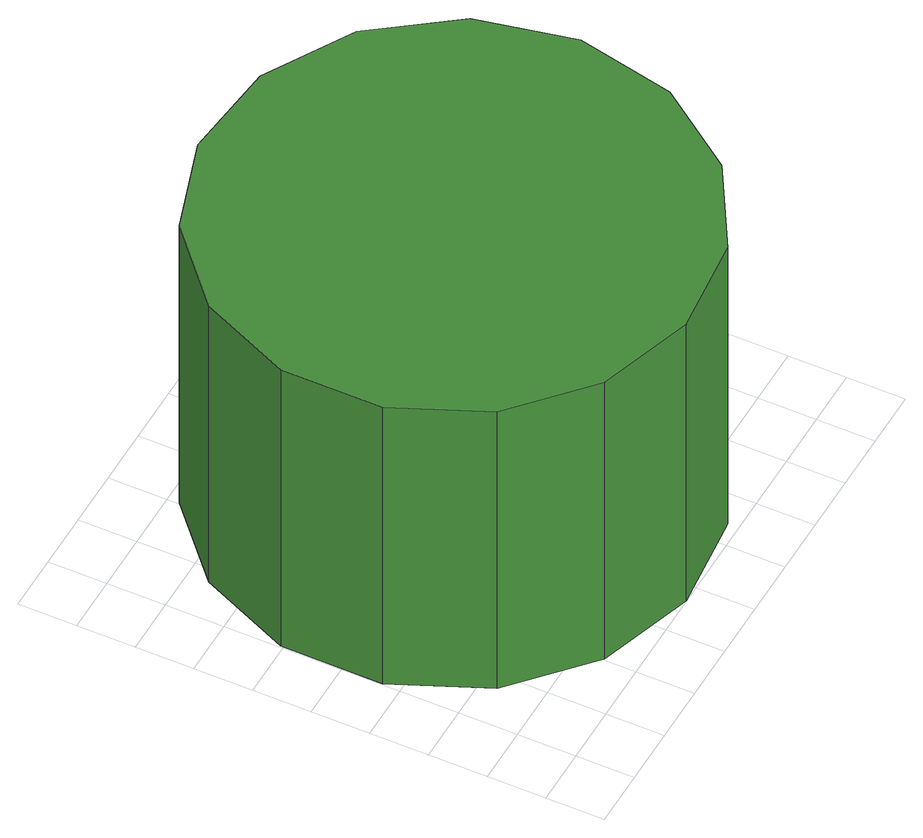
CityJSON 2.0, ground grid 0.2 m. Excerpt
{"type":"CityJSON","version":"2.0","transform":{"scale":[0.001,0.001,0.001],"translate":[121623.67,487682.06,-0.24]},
"CityObjects":{
"tree1":{"type":"SolitaryVegetationObject","attributes":{"function":"something"},"geometry":[{"type":"MultiSurface","lod":"1","boundaries":[[[0,1,2,3,4,5,6,7,8,9,10,11,12,13,14]],[[15,16,17,18,19,20,21,22,23,24,25,26,27,28,29]],[[0,29,28,1]],[[1,28,27,2]],[[2,27,26,3]],[[3,26,25,4]],[[4,25,24,5]],[[5,24,23,6]],[[6,23,22,7]],[[7,22,21,8]],[[8,21,20,9]],[[9,20,19,10]],[[10,19,18,11]],[[11,18,17,12]],[[12,17,16,13]],[[13,16,15,14]],[[14,15,29,0]]]}]}
},
"vertices":[
[1665,836,1208],[1592,1177,1208],[1387,1459,1208],[1085,1633,1208],[739,1669,1208],[407,1562,1208],[148,1328,1208],[6,1010,1208],[6,661,1208],[148,343,1208],[407,110,1208],[739,2,1208],[1085,38,1208],[1387,213,1208],[1592,495,1208],[1592,495,5],[1387,213,5],[1085,38,5],[739,2,5],[407,110,5],[148,343,5],[6,661,5],[6,1010,5],[148,1328,5],[407,1562,5],[739,1669,5],[1085,1633,5],[1387,1459,5],[1592,1177,5],[1665,836,5]
]}
